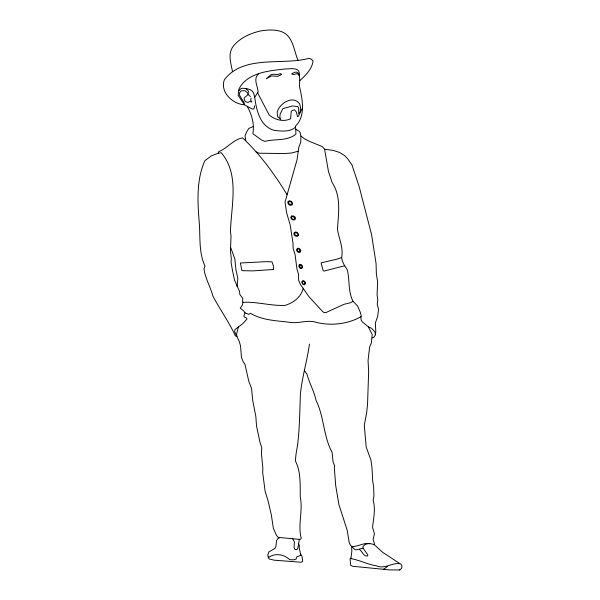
<?xml version="1.0" encoding="UTF-8"?>
<svg xmlns="http://www.w3.org/2000/svg" width="600" height="600" viewBox="0 0 600 600"><rect width="100%" height="100%" fill="white"/><g stroke="black" fill="none" stroke-linecap="round" stroke-linejoin="round"><path stroke-width="0.9" d="M254.737 105.69L253.92 108.922L252.27 109.042L244.44 104.79L238.118 95.295L238.89 89.13C247.163 72.637 268.995 70.718 285.285 68.97C289.86 69.023 300 66.735 299.31 74.302C299.692 78.225 299.903 82.162 299.37 86.085C302.392 98.7 305.94 116.145 295.455 126.18L295.755 129.262L298.965 131.115L300.038 132.39L300.938 136.095L304.485 138.757L309.54 141.413L322.298 146.58L324.585 149.205L328.478 171.593L332.085 182.392C341.528 196.92 338.34 213.502 337.485 229.47C338.955 238.815 343.635 247.965 341.647 257.528C342.097 262.118 344.692 265.987 347.228 269.7C349.928 280.14 347.858 291.465 353.048 301.305L357.57 305.947L360.442 312.668L361.26 315.877L360.968 316.695C347.843 324.135 331.462 325.987 316.657 322.485C308.002 319.388 299.153 323.707 290.438 322.41C276.9 320.663 262.493 320.505 250.425 313.29L248.76 314.347L245.055 312.84L243.548 310.83L240.248 308.138L242.325 305.183L243 302.325L242.572 301.582L242.775 298.41L239.925 294.623L239.452 291.21L234.51 280.02L232.305 269.572L231.06 262.192L231.3 258.593L230.475 251.145L231.015 236.032L230.49 231.728C231.022 206.025 239.978 174.653 221.272 152.767L218.49 153.097L211.29 155.925L204.817 160.755C195.862 180.99 197.722 204.15 199.493 225.683C200.145 239.325 199.118 253.455 204.99 266.123L203.97 268.83C205.275 278.535 210.48 286.86 212.895 296.077C219.952 309.48 229.035 322.02 235.388 335.873L236.865 336.45L239.183 341.168L240.51 345.832L241.44 357.165L243.135 361.71L244.987 364.388L248.752 381.135L251.528 388.388L252.75 400.56L255.84 416.528L256.515 425.88L260.017 442.395L261.712 447.54L261.502 454.215L262.86 468.18L262.68 472.545L265.118 491.243L268.095 500.94L271.327 514.868L273.337 528.21L276.465 535.418L278.31 537.398L299.303 539.347L300.705 539.265L301.178 538.125C297.675 524.692 303.105 510.757 300.278 497.062C300.06 485.145 301.05 472.252 295.582 461.34C295.35 454.485 297.405 448.23 297.975 441.54C299.685 425.895 299.812 410.048 300.39 394.275C301.987 377.303 307.155 360.975 309.45 344.048M237.075 286.65L237.84 278.505L235.92 269.625L234.847 258.945L230.925 248.1M399.525 569.963L401.362 568.567L401.895 567.015L401.835 565.425L400.665 563.835C392.452 561.998 384.96 569.61 376.358 565.822C367.597 564.412 359.67 560.168 350.888 558.585L351.84 551.565L351.638 546.315L350.595 545.438L349.155 542.415L347.235 530.452L338.895 504.518L335.715 485.685L334.312 467.655L334.68 465.81L333.097 462.075L332.115 452.347C323.31 436.245 324.165 416.73 316.072 400.433C314.138 391.35 309.397 383.212 307.013 374.25L304.23 370.222M399.457 563.37L382.575 552.24L374.138 544.582L374.468 543.66L373.125 539.588L374.423 533.67L372.577 527.408C373.447 518.565 375.757 509.153 373.17 500.445L373.95 496.065L373.605 486.42L372.697 481.2L371.978 467.58L370.972 460.192L366.18 447.067L364.305 425.257L366.712 412.32L367.538 404.31L368.663 371.25L368.04 360.638L369.63 346.913L371.37 342.952L372.218 334.507L368.362 326.85L362.347 321.87L361.065 319.897L360.968 316.695M279.675 537.645L277.763 538.793L276.623 540.36L275.91 546.42L275.115 548.347L268.837 551.94L267.788 554.925L268.343 557.752L269.175 558.967L274.087 560.175L301.403 562.26L302.707 561.24L301.957 556.155L300.6 554.227L299.197 547.537L299.407 545.385L298.605 544.058L299.303 539.347M300.938 136.095L300.735 142.267L298.815 147.262L297.053 159.697L285 202.17L286.68 213.022L290.062 224.385L292.957 242.618L293.16 248.542L295.058 254.452L296.962 269.13L298.59 274.312L298.612 280.17L300.413 284.415L309.06 296.812L322.553 311.498L324.225 312.653L326.415 312.353L343.913 304.335L350.685 302.7L353.048 301.305M247.327 106.605C252.022 114.9 254.46 124.238 252.892 133.74L261.555 140.01L264.87 141.375C275.153 138.645 286.987 141.405 295.913 134.16L295.755 129.262M218.49 153.097L218.61 151.733C227.265 148.373 233.31 139.523 242.572 137.865C260.168 154.417 274.567 174.127 287.1 194.708M372.165 337.95L374.108 337.035L375.382 334.845L375.788 331.62L375.382 322.928L377.685 316.388L378.555 309.39L377.205 304.095L377.805 299.82L377.085 294.968L377.618 281.67L376.373 274.118L376.065 263.52L371.595 234.712L359.19 186.697L351.96 164.887L347.452 158.475L344.52 155.558L339.615 152.46L333.188 150.405L324.585 149.205M298.605 544.058L297.638 548.903L296.55 549.638L295.058 549.585L294.03 547.455L294.428 541.912L292.695 538.86M251.085 98.085L250.642 100.252L251.94 101.917L249.675 101.542L248.1 102.398L245.933 101.865L244.808 100.92L244.118 98.903L244.53 97.672L247.455 95.115L248.123 93.825M238.567 326.498L236.587 333.945L236.865 336.45L234.66 331.673L234.923 329.61L242.64 323.782L246.885 319.192L246.75 318.24L244.47 317.032L243.855 315.975L245.055 312.84M303.263 288.202C301.118 297.12 293.55 302.865 285.09 305.37C270.945 306.06 257.145 301.538 243 302.325M302.243 108.39L298.403 116.205L297.502 116.722L296.445 112.17L294.532 109.83L292.23 110.49L291.195 111.398L290.625 118.77C283.582 122.22 274.95 119.887 269.183 115.028L257.625 92.858M258.51 73.838C252.855 79.192 257.858 85.95 258.142 92.078L254.737 97.185C256.327 110.047 260.032 126.735 274.62 130.433C281.468 131.227 290.19 132.21 295.545 127.05M239.055 90.593L240.66 88.867L242.362 88.238C246.562 88.552 251.16 88.748 253.56 92.865L254.737 97.185M387.795 566.303L383.475 569.28L352.913 566.31L350.737 565.44L350.07 558.75L350.888 558.135M299.73 80.677C305.528 75.495 312.053 69.067 313.043 61.08L311.407 59.265L309.15 58.305C282.293 65.707 243.945 54.367 224.423 79.65C219.653 91.942 232.642 104.145 244.44 104.79M344.655 265.778L323.933 271.095L323.153 270.675L321.105 262.89L337.29 259.058L341.647 257.528M253.245 126.57L248.903 128.377L246.915 131.392L244.987 135.915L245.798 140.528M351.638 546.315L354.525 549.382L355.868 549.885L363.135 548.22L362.827 547.005C364.845 542.88 370.478 543.195 374.138 544.582M298.11 151.238L291.81 152.955L284.64 153.562L259.095 153.21L256.035 151.882M352.282 546.562C358.29 546.592 363.728 542.572 369.795 543.555M399.952 569.963L389.002 569.903L383.475 569.28M299.385 75.735L297.293 73.65L294 74.46L291.945 74.227L291.892 73.597L294.968 72.233L296.678 72.172L298.245 73.117L299.415 75.293M368.362 326.85L371.632 328.312L375.06 332.243L375.382 334.845M250.47 96.517L249.09 95.453L247.553 92.858L244.897 90.645L241.147 90.847L239.692 92.535L239.452 95.093L244.515 103.395M245.97 88.68L248.325 91.05L248.843 92.535M359.377 549.36C362.153 550.89 363.562 557.168 367.507 555.96L367.845 554.895L363.135 548.22M268.365 556.567L268.815 557.377C274.987 552.638 284.377 554.498 289.755 559.673L293.52 559.822L296.062 559.162L296.685 556.928L300.69 555.368L300.6 554.227M297.975 60.248C293.7 50.198 293.205 35.685 281.07 31.492C274.462 29.355 267.397 29.88 260.64 30.93C250.343 33.307 240.045 37.8 233.265 46.215C227.603 53.61 230.812 63.075 232.455 71.265M304.853 282.9L304.237 284.243L303.368 284.077L302.505 283.035L302.587 281.572L303.263 281.235L304.2 281.685L304.853 282.9M298.627 234.337L298.56 235.35L297.337 236.355L295.478 236.085L294.067 234.705L293.94 233.167L295.14 232.013L297.007 232.282L298.627 234.337M300.57 107.602L300.293 111.225L298.68 113.843L298.665 107.752L297.645 106.605L292.455 105.953L282.862 108.69L280.2 113.955L279.832 117.023L280.68 119.34L277.597 116.685L277.192 112.2C279.345 103.387 293.13 94.575 299.715 104.002L300.57 107.602M305.43 282.832L305.317 283.957L304.485 284.82L303.075 284.558L301.822 282.683L302.055 281.205L303.218 280.635L304.612 281.31L305.43 282.832M299.978 250.478L299.782 251.55L298.312 251.64L297.413 250.65L297.345 249.322L298.237 248.873L299.303 249.33L299.978 250.478M300.69 250.425L300.405 251.955L299.595 252.487L297.99 252.225L296.76 250.868L296.625 249.315L298.178 248.16L299.767 248.85L300.69 250.425M299.16 264.975L298.853 266.498L299.647 268.028L301.545 268.62L302.528 267.63L302.46 265.995L301.373 264.66L299.91 264.428L299.16 264.975M299.782 265.358L299.558 266.46L301.155 268.118L301.845 267.353L301.793 266.168L301.035 265.237L299.782 265.358M288.15 201.397L287.805 203.01L288.877 204.653L290.1 205.267L291.885 205.065L292.702 203.692L291.585 201.458L289.718 200.752L288.15 201.397M288.765 201.9L288.548 202.935L289.343 204.157L291.428 204.435L291.945 203.572L291.353 202.147L289.785 201.48L288.765 201.9M294.907 218.265L294.36 219.195L293.13 219.322L291.885 218.565L291.472 217.485L291.968 216.72L293.235 216.593L294.907 218.265M291.532 216.09L290.715 217.365L291.33 218.985L293.017 220.005L294.795 219.825L295.567 218.002L294.517 216.48L293.31 215.91L291.532 216.09M281.317 74.153L280.702 75.037L277.657 76.328L271.538 75.922L266.31 78.802L270.75 74.895L272.85 74.227L277.875 74.52L280.298 73.635L281.317 74.153M295.403 232.702L294.63 233.333L294.728 234.465L295.77 235.478L297.082 235.665L297.892 235.005L297.885 234.127L296.715 232.89L295.403 232.702M273.428 269.468L253.155 270.885L241.942 270.668L240.36 262.995L266.28 261.66L271.972 261.832L273.36 265.688L273.428 269.468"/></g></svg>
